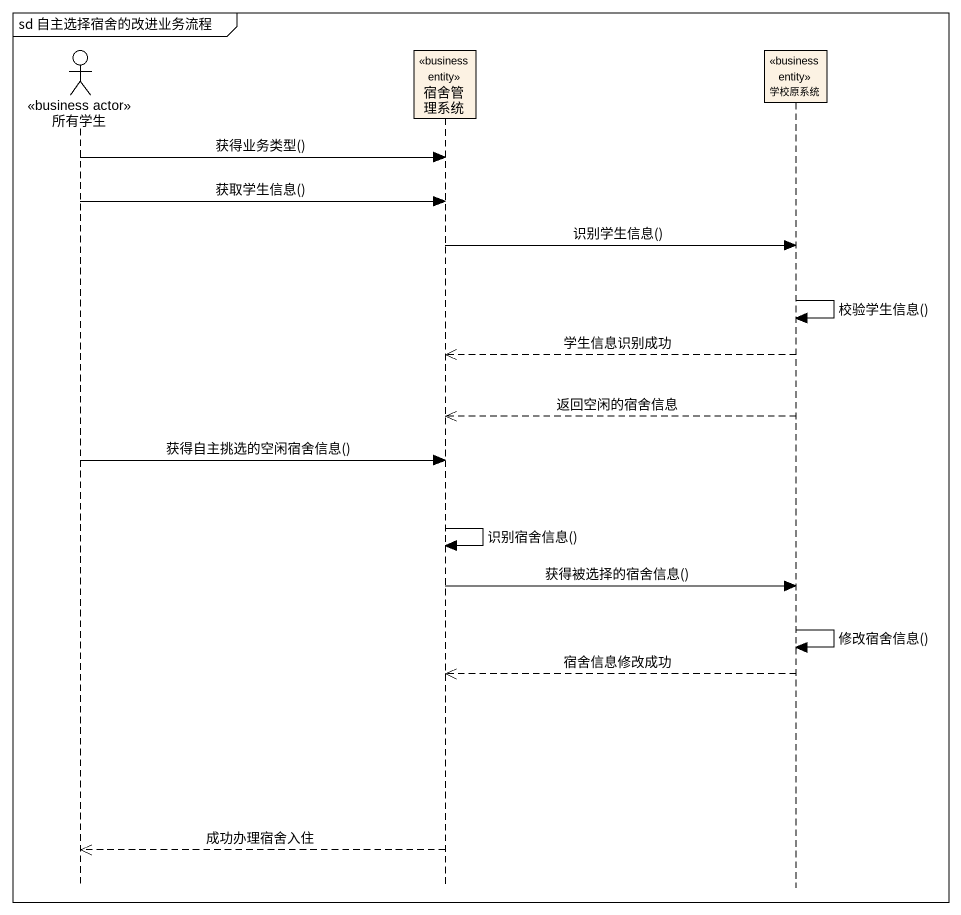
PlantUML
@startuml
mainframe sd 自主选择宿舍的改进业务流程
hide footbox
actor 所有学生 <<business actor>>
participant 宿舍管理系统 <<business entity>>
participant 学校原系统 <<business entity>>

所有学生 -> 宿舍管理系统 : 获得业务类型()
所有学生 -> 宿舍管理系统 : 获取学生信息()
宿舍管理系统 -> 学校原系统 : 识别学生信息()
学校原系统 -> 学校原系统 : 校验学生信息()
学校原系统 -->> 宿舍管理系统 : 学生信息识别成功
学校原系统 -->> 宿舍管理系统 : 返回空闲的宿舍信息
所有学生 -> 宿舍管理系统 : 获得自主挑选的空闲宿舍信息()
宿舍管理系统 -> 宿舍管理系统 : 识别宿舍信息()
宿舍管理系统 -> 学校原系统 : 获得被选择的宿舍信息()
学校原系统 -> 学校原系统 : 修改宿舍信息()
学校原系统 -->> 宿舍管理系统 : 宿舍信息修改成功
宿舍管理系统 -->> 所有学生 : 成功办理宿舍入住
@enduml
